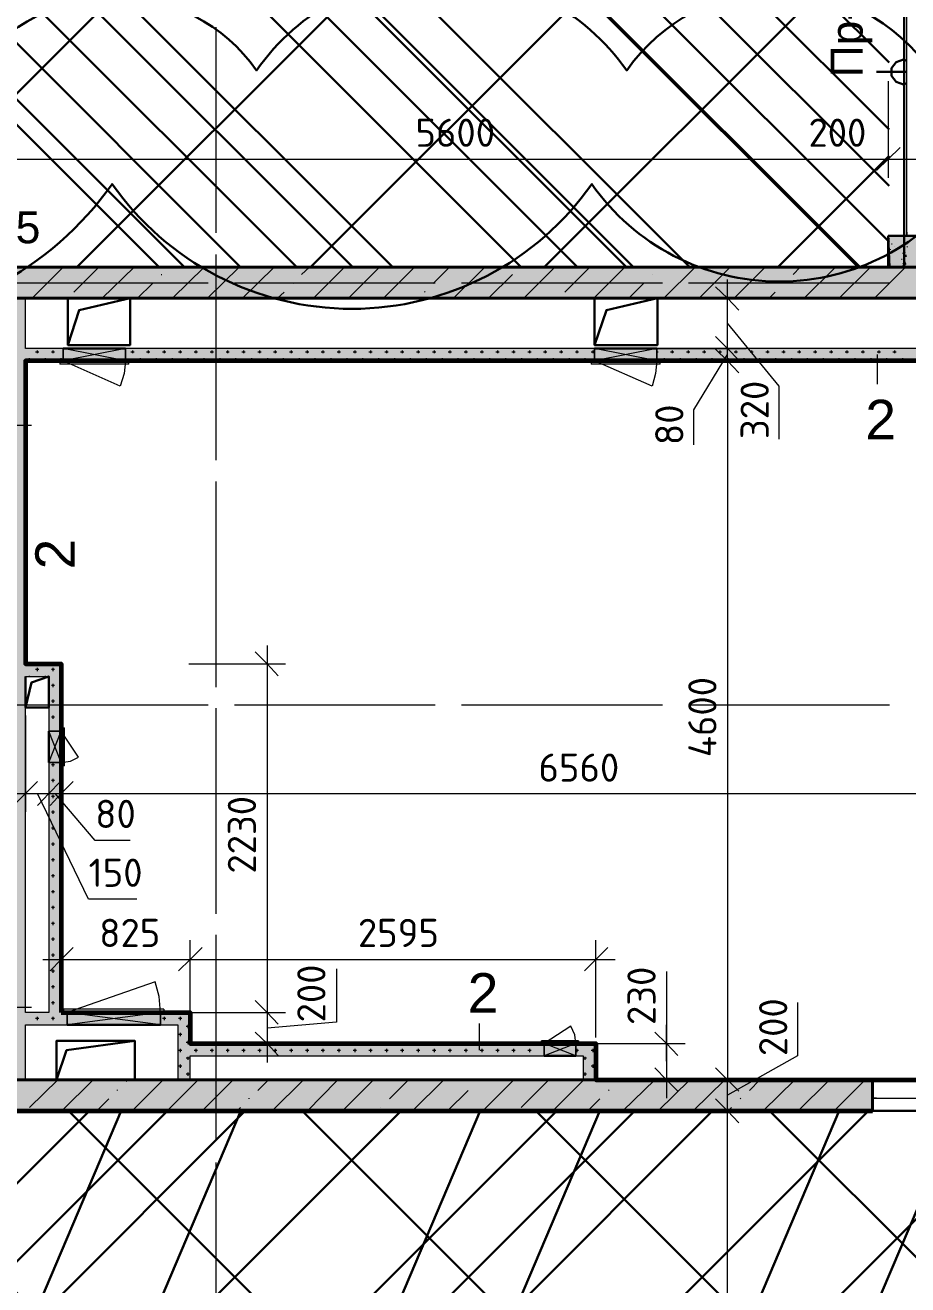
# Model space of a CAD drawing. Header units: millimetres. Extents: x -84737 to 172119, y -43083 to 59399.
# Drawn here: x 116782 to 122428, y 37332 to 45395 of the extents above; entities that cross this region are included whole.
import ezdxf

# ---------------------------------------------------------------- set-up
doc = ezdxf.new("R2010")
doc.units = ezdxf.units.MM
for name, color, linetype, lineweight in [('11) Плинтус ПЛ-2', 70, 'Continuous', 30), ('12) Наливной пол', 150, 'Continuous', 30), ('13) Плитка стены СТ-4.1', 150, 'Continuous', 60), ('15) Штукатурка стен СТ-1.1', 161, 'Continuous', 60), ('16) Краска СТ-1.1 стена', 5, 'Continuous', 60), ('18) Краска ПТ-1 потолок', 31, 'Continuous', 30), ('19) Краска ПТ-5 потолок', 161, 'Continuous', 30), ('20) Шпакл. баз. фин Стена', 40, 'Continuous', 60), ('22) Шпакл. баз. фин. Потолок', 102, 'Continuous', 30), ('5) Затарка материала', 160, 'Continuous', 30), ('6) Уборка мусора', 20, 'Continuous', 30), ('8) Линолеум Л-1.1', 130, 'Continuous', 30)]:
    doc.layers.add(name, color=color, linetype=linetype, lineweight=lineweight)
doc.layers.add('PDF _Геометрия', color=7, linetype='Continuous')
doc.layers.add('PDF _Текст', color=7, linetype='Continuous')
doc.layers.add('PDF _Сплошная заливка', color=7, linetype='Continuous', true_color=0xffffff)
doc.styles.add('PDF GOSTCommon', font='arial.ttf')
doc.styles.add('PDF ISOCPEUR', font='isocpeur.ttf')

msp = doc.modelspace()

# ---------------------------------------------------------------- hatches: boundary and pattern name
at = {"layer": '12) Наливной пол'}
h = msp.add_hatch(dxfattribs=at)
h.set_pattern_fill('ANSI31', color=256, scale=222)
h.paths.add_polyline_path([(114514.8, 42635.7), (112106.2, 42635.7), (112106.2, 33344.1), (114514.8, 33344.1)])
h.paths.add_polyline_path([(124026.4, 38444.9), (124026.4, 33348.3), (114586.7, 33348.3), (114586.7, 39884.2), (116707.5, 39884.2), (116707.5, 38444.9)])
h.paths.add_polyline_path([(129605.6, 33344.1), (124106.9, 33344.1), (124106.9, 43647.4), (129605.6, 43647.4)])
h.paths.add_polyline_path([(109494.4, 42635.7), (111903, 42635.7), (111903, 33344.1), (109494.4, 33344.1)])
h.paths.add_polyline_path([(99982.7, 38444.9), (99982.7, 33348.3), (109422.4, 33348.3), (109422.4, 39884.2), (107301.6, 39884.2), (107301.6, 38444.9)])
h.paths.add_polyline_path([(94403.5, 33344.1), (99902.3, 33344.1), (99902.3, 43647.4), (94403.5, 43647.4)])
at = {"layer": '18) Краска ПТ-1 потолок'}
h = msp.add_hatch(dxfattribs=at)
h.set_pattern_fill('ANSI32', color=256, scale=222, angle=22)
h.paths.add_polyline_path([(114514.8, 42635.7), (112106.2, 42635.7), (112106.2, 33344.1), (114514.8, 33344.1)])
h.paths.add_polyline_path([(124026.4, 38444.9), (124026.4, 33348.3), (114586.7, 33348.3), (114586.7, 39884.2), (116707.5, 39884.2), (116707.5, 38444.9)])
h.paths.add_polyline_path([(129605.6, 33344.1), (124106.9, 33344.1), (124106.9, 43647.4), (129605.6, 43647.4)])
h.paths.add_polyline_path([(109494.4, 42635.7), (111903, 42635.7), (111903, 33344.1), (109494.4, 33344.1)])
h.paths.add_polyline_path([(99982.7, 38444.9), (99982.7, 33348.3), (109422.4, 33348.3), (109422.4, 39884.2), (107301.6, 39884.2), (107301.6, 38444.9)])
h.paths.add_polyline_path([(94403.5, 33344.1), (99902.3, 33344.1), (99902.3, 43647.4), (94403.5, 43647.4)])
h = msp.add_hatch(dxfattribs=at)
h.set_pattern_fill('ANSI32', color=256, scale=222, angle=22)
h.paths.add_polyline_path([(114514.8, 42635.7), (112106.2, 42635.7), (112106.2, 33344.1), (114514.8, 33344.1)])
h.paths.add_polyline_path([(124026.4, 38444.9), (124026.4, 33348.3), (114586.7, 33348.3), (114586.7, 39884.2), (116707.5, 39884.2), (116707.5, 38444.9)])
h.paths.add_polyline_path([(129605.6, 33344.1), (124106.9, 33344.1), (124106.9, 43647.4), (129605.6, 43647.4)])
h.paths.add_polyline_path([(109494.4, 42635.7), (111903, 42635.7), (111903, 33344.1), (109494.4, 33344.1)])
h.paths.add_polyline_path([(99982.7, 38444.9), (99982.7, 33348.3), (109422.4, 33348.3), (109422.4, 39884.2), (107301.6, 39884.2), (107301.6, 38444.9)])
h.paths.add_polyline_path([(94403.5, 33344.1), (99902.3, 33344.1), (99902.3, 43647.4), (94403.5, 43647.4)])
at = {"layer": '19) Краска ПТ-5 потолок'}
h = msp.add_hatch(dxfattribs=at)
h.set_pattern_fill('ANSI34', color=256, scale=80, angle=90)
h.paths.add_polyline_path([(109621.7, 46343.9), (98001.6, 46343.9), (98001.6, 44426.3), (100380.7, 44426.3), (100380.7, 43846.3), (109621.7, 43846.3)])
h.paths.add_polyline_path([(114379.8, 46343.9), (112098.1, 46343.9), (109621.7, 46343.9), (109621.7, 42847.3), (114379.8, 42847.3)])
h.paths.add_polyline_path([(122308.6, 46343.9), (114379.8, 46343.9), (114379.8, 43846.3), (122308.6, 43846.3)])
h.paths.add_polyline_path([(114802.6, 49046.7), (112098.1, 49044.7), (112098.1, 46343.9), (114802.6, 46345.9)])
h.paths.add_polyline_path([(133652.4, 46343.9), (127578.9, 46343.9), (122499.1, 46343.9), (122499.1, 43846.3), (133652.4, 43846.3)])
h.paths.add_polyline_path([(129055.3, 48363.1), (129052, 48363.1), (129052, 49044.7), (127578.9, 49044.7), (127578.9, 46343.9), (129055.3, 46343.9)])
at = {"layer": '22) Шпакл. баз. фин. Потолок'}
h = msp.add_hatch(dxfattribs=at)
h.set_pattern_fill('ANSI37', color=256, scale=333)
h.paths.add_polyline_path([(109621.7, 46343.9), (98001.6, 46343.9), (98001.6, 44426.3), (100380.7, 44426.3), (100380.7, 43846.3), (109621.7, 43846.3)])
h.paths.add_polyline_path([(114379.8, 46343.9), (112098.1, 46343.9), (109621.7, 46343.9), (109621.7, 42847.3), (114379.8, 42847.3)])
h.paths.add_polyline_path([(122308.6, 46343.9), (114379.8, 46343.9), (114379.8, 43846.3), (122308.6, 43846.3)])
h.paths.add_polyline_path([(114802.6, 49046.7), (112098.1, 49044.7), (112098.1, 46343.9), (114802.6, 46345.9)])
h.paths.add_polyline_path([(133652.4, 46343.9), (127578.9, 46343.9), (122499.1, 46343.9), (122499.1, 43846.3), (133652.4, 43846.3)])
h.paths.add_polyline_path([(129055.3, 48363.1), (129052, 48363.1), (129052, 49044.7), (127578.9, 49044.7), (127578.9, 46343.9), (129055.3, 46343.9)])
h = msp.add_hatch(dxfattribs=at)
h.set_pattern_fill('ANSI37', color=256, scale=333)
h.paths.add_polyline_path([(114514.8, 42635.7), (112106.2, 42635.7), (112106.2, 33344.1), (114514.8, 33344.1)])
h.paths.add_polyline_path([(124026.4, 38444.9), (124026.4, 33348.3), (114586.7, 33348.3), (114586.7, 39884.2), (116707.5, 39884.2), (116707.5, 38444.9)])
h.paths.add_polyline_path([(129605.6, 33344.1), (124106.9, 33344.1), (124106.9, 43647.4), (129605.6, 43647.4)])
h.paths.add_polyline_path([(109494.4, 42635.7), (111903, 42635.7), (111903, 33344.1), (109494.4, 33344.1)])
h.paths.add_polyline_path([(99982.7, 38444.9), (99982.7, 33348.3), (109422.4, 33348.3), (109422.4, 39884.2), (107301.6, 39884.2), (107301.6, 38444.9)])
h.paths.add_polyline_path([(94403.5, 33344.1), (99902.3, 33344.1), (99902.3, 43647.4), (94403.5, 43647.4)])
h = msp.add_hatch(dxfattribs=at)
h.set_pattern_fill('ANSI37', color=256, scale=333)
h.paths.add_polyline_path([(114514.8, 42635.7), (112106.2, 42635.7), (112106.2, 33344.1), (114514.8, 33344.1)])
h.paths.add_polyline_path([(124026.4, 38444.9), (124026.4, 33348.3), (114586.7, 33348.3), (114586.7, 39884.2), (116707.5, 39884.2), (116707.5, 38444.9)])
h.paths.add_polyline_path([(129605.6, 33344.1), (124106.9, 33344.1), (124106.9, 43647.4), (129605.6, 43647.4)])
h.paths.add_polyline_path([(109494.4, 42635.7), (111903, 42635.7), (111903, 33344.1), (109494.4, 33344.1)])
h.paths.add_polyline_path([(99982.7, 38444.9), (99982.7, 33348.3), (109422.4, 33348.3), (109422.4, 39884.2), (107301.6, 39884.2), (107301.6, 38444.9)])
h.paths.add_polyline_path([(94403.5, 33344.1), (99902.3, 33344.1), (99902.3, 43647.4), (94403.5, 43647.4)])
at = {"layer": '8) Линолеум Л-1.1'}
h = msp.add_hatch(dxfattribs=at)
h.set_pattern_fill('ANSI31', color=256, scale=222)
h.paths.add_polyline_path([(114514.8, 42635.7), (112106.2, 42635.7), (112106.2, 33344.1), (114514.8, 33344.1)])
h.paths.add_polyline_path([(124026.4, 38444.9), (124026.4, 33348.3), (114586.7, 33348.3), (114586.7, 39884.2), (116707.5, 39884.2), (116707.5, 38444.9)])
h.paths.add_polyline_path([(129605.6, 33344.1), (124106.9, 33344.1), (124106.9, 43647.4), (129605.6, 43647.4)])
h.paths.add_polyline_path([(109494.4, 42635.7), (111903, 42635.7), (111903, 33344.1), (109494.4, 33344.1)])
h.paths.add_polyline_path([(99982.7, 38444.9), (99982.7, 33348.3), (109422.4, 33348.3), (109422.4, 39884.2), (107301.6, 39884.2), (107301.6, 38444.9)])
h.paths.add_polyline_path([(94403.5, 33344.1), (99902.3, 33344.1), (99902.3, 43647.4), (94403.5, 43647.4)])
at = {"layer": 'PDF _Сплошная заливка', "transparency": 33554559}
h = msp.add_hatch(color=256, dxfattribs=at)
h.paths.add_polyline_path([(122303.6, 46144.9), (122502.5, 46144.9), (122502.5, 46348), (122303.6, 46348)])
h.paths.add_polyline_path([(122502.5, 44045.3), (122303.6, 44045.3), (122303.6, 43846.3), (122502.5, 43846.3)])
h = msp.add_hatch(color=256, dxfattribs=at)
h.paths.add_polyline_path([(117025, 43245.2), (117025, 43325.6), (116783.7, 43325.6), (116783.7, 43245.2)])
h.paths.add_polyline_path([(123222.2, 43325.6), (123222.2, 43245.2), (123573.5, 43245.2), (123573.5, 43325.6)])
h.paths.add_polyline_path([(122824.3, 43245.2), (122824.3, 43325.6), (120822, 43325.6), (120822, 43245.2)])
h.paths.add_polyline_path([(120424.1, 43245.2), (120424.1, 43325.6), (117422.9, 43325.6), (117422.9, 43245.2)])
h = msp.add_hatch(color=256, dxfattribs=at)
h.paths.add_polyline_path([(116931.8, 40874.7), (117012.3, 40874.7), (117012.3, 41226.1), (116931.8, 41226.1)])
h.paths.add_polyline_path([(117012.3, 40675.8), (116931.8, 40675.8), (116931.8, 39075.7), (117012.3, 39075.7)])
h = msp.add_hatch(color=256, dxfattribs=at)
h.paths.add_polyline_path([(117050.4, 38995.2), (117050.4, 39075.7), (116783.7, 39075.7), (116783.7, 38995.2)])
h.paths.add_polyline_path([(117647.2, 39075.7), (117647.2, 38995.2), (117757.3, 38995.2), (117757.3, 39075.7)])
h = msp.add_hatch(color=256, dxfattribs=at)
h.paths.add_polyline_path([(120102.4, 38796.3), (120102.4, 38876.7), (117837.7, 38876.7), (117837.7, 38796.3)])
h.paths.add_polyline_path([(120305.6, 38876.7), (120305.6, 38796.3), (120352.2, 38796.3), (120352.2, 38876.7)])
h = msp.add_hatch(color=256, dxfattribs=at)
h.paths.add_polyline_path([(122202, 38444.9), (122202, 38643.9), (116703.3, 38643.9), (116703.3, 38444.9)])
h.paths.add_polyline_path([(123988.3, 38643.9), (123988.3, 38444.9), (124102.6, 38444.9), (124102.6, 38643.9)])
h.paths.add_polyline_path([(123687.8, 38444.9), (123687.8, 38643.9), (123251.8, 38643.9), (123251.8, 38444.9)])

# ---------------------------------------------------------------- linework, layer by layer
at = {"layer": '11) Плинтус ПЛ-2'}
for points in [[(122303.6, 44045.3), (122312.1, 43846.3), (115890.5, 43846.3)], [(116013.3, 39884.2), (116707.5, 39884.2), (116707.5, 38444.9), (122202, 38444.9)]]:
    msp.add_lwpolyline(points, dxfattribs=at)
at = {"layer": '13) Плитка стены СТ-4.1'}
msp.add_lwpolyline([(117012.3, 39075.7), (117837.7, 39075.7), (117837.7, 38876.7), (120432.6, 38876.7), (120432.6, 38643.9), (123573.5, 38643.9), (123573.5, 43245.2), (116783.7, 43245.2), (116783.7, 41306.5), (117012.3, 41306.5)], close=True, dxfattribs=at)
at = {"layer": '15) Штукатурка стен СТ-1.1'}
msp.add_lwpolyline([(116013.3, 39884.2), (116707.5, 39884.2), (116707.5, 38444.9), (122202, 38444.9)], dxfattribs=at)
at = {"layer": '16) Краска СТ-1.1 стена'}
msp.add_lwpolyline([(116013.3, 39884.2), (116707.5, 39884.2), (116707.5, 38444.9), (122202, 38444.9)], dxfattribs=at)
at = {"layer": '20) Шпакл. баз. фин Стена'}
msp.add_lwpolyline([(116013.3, 39884.2), (116707.5, 39884.2), (116707.5, 38444.9), (122202, 38444.9)], dxfattribs=at)
at = {"layer": '5) Затарка материала'}
msp.add_lwpolyline([(99314.4, 44378, -0.520567), (101734.5, 45105.5, -0.520567), (105003.6, 45105.5, -0.520567), (107528.6, 45105.5, -0.520567), (111004.1, 45105.5, -0.520567), (113012.9, 45105.5, -0.520567), (116458.1, 45105.5, -0.520567), (118261.5, 45105.5, -0.520567), (120629.8, 45105.5, -0.520567), (122573.5, 45105.5, -0.520567), (124704.9, 45105.5, -0.520567), (127548, 45105.5, -0.520567), (129496.9, 45105.5, -0.520567), (131290, 44387.5, -0.520567), (128035.9, 44378, -0.520567), (125237.2, 44378, -0.520567), (122806.5, 44378, -0.520567), (120407, 44378, -0.520567), (117337.7, 44378, -0.520567), (113939.2, 44378, -0.520567), (110412, 44378, -0.520567), (107609.1, 44378, -0.520567), (104462.1, 44378, -0.520567), (101592.8, 44378, -0.520567)], format="xyb", close=True, dxfattribs=at)
at = {"layer": '6) Уборка мусора'}
msp.add_lwpolyline([(99314.4, 44378, -0.520567), (101734.5, 45105.5, -0.520567), (105003.6, 45105.5, -0.520567), (107528.6, 45105.5, -0.520567), (111004.1, 45105.5, -0.520567), (113012.9, 45105.5, -0.520567), (116458.1, 45105.5, -0.520567), (118261.5, 45105.5, -0.520567), (120629.8, 45105.5, -0.520567), (122573.5, 45105.5, -0.520567), (124704.9, 45105.5, -0.520567), (127548, 45105.5, -0.520567), (129496.9, 45105.5, -0.520567), (131290, 44387.5, -0.520567), (128035.9, 44378, -0.520567), (125237.2, 44378, -0.520567), (122806.5, 44378, -0.520567), (120407, 44378, -0.520567), (117337.7, 44378, -0.520567), (113939.2, 44378, -0.520567), (110412, 44378, -0.520567), (107609.1, 44378, -0.520567), (104462.1, 44378, -0.520567), (101592.8, 44378, -0.520567)], format="xyb", close=True, dxfattribs=at)
at = {"layer": '8) Линолеум Л-1.1'}
msp.add_lwpolyline([(124026.4, 38444.9), (124026.4, 33348.3), (114586.7, 33348.3), (114586.7, 39884.2), (116707.5, 39884.2), (116707.5, 38444.9)], close=True, dxfattribs=at)
at = {"layer": 'PDF _Геометрия', "lineweight": 30}
for points in [[(122405.2, 46348), (122405.2, 43846.3)], [(122422.1, 45167), (122401, 45175.5), (122354.4, 45158.6), (122324.8, 45120.5), (122324.8, 45069.7), (122354.4, 45031.6), (122401, 45014.6), (122422.1, 45023.1)], [(122422.1, 45095.1), (122227.4, 45095.1)], [(113854.4, 42847.3), (114383.5, 42847.3), (114383.5, 43846.3), (122303.6, 43846.3), (122303.6, 44045.3)], [(117054.6, 43346.8), (117126.6, 43571.2), (117452.5, 43647.4)], [(120424.1, 43346.8), (120500.3, 43571.2), (120826.3, 43647.4)], [(117025, 43325.6), (117422.9, 43325.6)], [(120424.1, 43325.6), (120822, 43325.6)], [(123573.5, 38643.9), (123573.5, 43245.2), (116783.7, 43245.2), (116783.7, 41306.5), (117012.3, 41306.5), (117012.3, 39075.7)], [(117422.9, 43245.2), (117025, 43245.2)], [(120822, 43245.2), (120424.1, 43245.2)], [(116783.7, 41226.1), (116783.7, 41027.1), (116931.8, 41027.1), (116931.8, 41226.1), (116821.8, 41188), (116783.7, 41027.1)], [(116931.8, 40675.8), (116931.8, 40874.7)], [(117012.3, 40874.7), (117012.3, 40675.8)], [(123154.4, 38444.9), (116703.3, 38444.9), (116703.3, 39884.2), (115162.4, 39884.2)], [(117050.4, 39075.7), (117647.2, 39075.7)], [(117647.2, 38995.2), (117050.4, 38995.2)], [(116982.6, 38643.9), (117046.1, 38834.4), (117482.1, 38893.6)], [(117837.7, 38876.7), (120432.6, 38876.7), (120432.6, 38643.9), (123251.8, 38643.9)], [(120102.4, 38876.7), (120305.6, 38876.7)], [(120305.6, 38796.3), (120102.4, 38796.3)]]:
    msp.add_lwpolyline(points, dxfattribs=at)
at = {"layer": 'PDF _Геометрия', "lineweight": 18}
for points in [[(122422.1, 44070.7), (122422.1, 44045.3), (122422.1, 46144.9), (122422.1, 46119.5)], [(122502.5, 46119.5), (122502.5, 46144.9), (122502.5, 44045.3), (122422.1, 44045.3)], [(116703.3, 38643.9), (116783.7, 38643.9), (116783.7, 38995.2), (117050.4, 38995.2), (117050.4, 39075.7), (117012.3, 39075.7), (117012.3, 41226.1), (117012.3, 41306.5), (116783.7, 41306.5), (116783.7, 43245.2), (117025, 43245.2), (117025, 43325.6), (116783.7, 43325.6), (116783.7, 43647.4), (116703.3, 43647.4)], [(117025, 43245.2), (117025, 43325.6), (117422.9, 43325.6), (117025, 43245.2), (117422.9, 43245.2), (117025, 43325.6), (117025, 43245.2), (117422.9, 43245.2), (117422.9, 43325.6), (117084.2, 43325.6)], [(117422.9, 43325.6), (117422.9, 43245.2)], [(120424.1, 43245.2), (120424.1, 43325.6), (120822, 43325.6), (120424.1, 43245.2), (120822, 43245.2), (120424.1, 43325.6), (120424.1, 43245.2), (120822, 43245.2), (120822, 43325.6), (120483.4, 43325.6)], [(120822, 43325.6), (120822, 43245.2)], [(117444, 43224.1), (117003.8, 43224.1)], [(120843.2, 43224.1), (120403, 43224.1)], [(117033.4, 40654.6), (117033.4, 40895.9)], [(117012.3, 40675.8), (116931.8, 40874.7), (117012.3, 40874.7), (117012.3, 40675.8), (116931.8, 40675.8), (116931.8, 40815.4)], [(116931.8, 40675.8), (117012.3, 40874.7)], [(117668.4, 39096.8), (117029.2, 39096.8)], [(117647.2, 39075.7), (117050.4, 38995.2), (117050.4, 39075.7), (117647.2, 39075.7), (117647.2, 38995.2), (117109.6, 38995.2)], [(117647.2, 38995.2), (117050.4, 39075.7)], [(120322.5, 38893.6), (120085.5, 38893.6)], [(120305.6, 38876.7), (120102.4, 38796.3), (120102.4, 38876.7), (120305.6, 38876.7), (120305.6, 38796.3), (120161.7, 38796.3)], [(120305.6, 38796.3), (120102.4, 38876.7)], [(122227.4, 38525.4), (122202, 38525.4), (123251.8, 38525.4), (123230.6, 38525.4)], [(123230.6, 38444.9), (123251.8, 38444.9), (122202, 38444.9), (122202, 38525.4)], [(122202, 38444.9), (122227.4, 38444.9)]]:
    msp.add_lwpolyline(points, dxfattribs=at)
at = {"layer": 'PDF _Геометрия', "lineweight": 9}
for points in [[(118002.8, 44379.7), (118002.8, 45382.9)], [(118002.8, 45264.4), (118002.8, 45319.4)], [(118002.8, 44066.4), (118002.8, 45065.4)], [(122303.6, 45035.8), (122303.6, 44536.3), (122303.6, 44417.8)], [(114265, 44536.3), (114938.1, 44536.3), (115890.5, 44536.3), (116013.3, 44536.3), (116703.3, 44536.3), (122303.6, 44536.3), (122502.5, 44536.3), (124102.6, 44536.3), (127404.4, 44536.3), (128852.1, 44536.3), (129605.6, 44536.3), (129855.4, 44536.3), (130223.6, 44536.3), (131273.4, 44536.3), (131463.9, 44536.3), (132153.9, 44536.3), (132522.2, 44536.3), (133474.6, 44536.3), (133775.2, 44536.3)], [(121791.4, 44536.3), (122134.3, 44536.3), (122405.2, 44536.3)], [(118002.8, 44129.9), (118002.8, 44180.7)], [(122312.1, 44024.1), (122312.1, 44028.3)], [(122324.8, 44041), (122324.8, 44041)], [(122354.4, 44041), (122354.4, 44041)], [(122405.2, 44036.8), (122405.2, 44041)], [(122307.8, 43964.8), (122312.1, 43964.8)], [(122316.3, 43960.6), (122316.3, 43956.4)], [(122324.8, 43994.5), (122329, 43994.5)], [(122345.9, 43977.5), (122345.9, 43977.5)], [(122367.1, 43969.1), (122367.1, 43969.1)], [(122401, 43977.5), (122405.2, 43977.5)], [(122422.1, 43977.5), (122426.4, 43973.3)], [(122426.4, 43990.2), (122426.4, 43990.2)], [(118002.8, 42927.7), (118002.8, 43926.7)], [(118002.8, 43812.4), (118002.8, 43863.2)], [(122303.6, 43905.6), (122307.8, 43905.6)], [(122388.3, 43897.1), (122392.5, 43897.1)], [(122401, 43918.3), (122401, 43918.3)], [(122413.7, 43922.5), (122413.7, 43922.5)], [(122413.7, 43867.5), (122417.9, 43867.5)], [(116826, 43647.4), (117025, 43846.3)], [(117092.7, 43685.5), (117253.6, 43846.3)], [(117274.7, 43647.4), (117477.9, 43846.3)], [(117651.5, 43799.7), (117655.7, 43799.7)], [(117723.4, 43647.4), (117926.6, 43846.3)], [(117947.8, 43647.4), (118151, 43846.3)], [(118172.1, 43647.4), (118375.3, 43846.3)], [(118548.9, 43799.7), (118599.7, 43846.3)], [(118625.1, 43647.4), (118824, 43846.3)], [(118849.4, 43647.4), (119048.4, 43846.3)], [(119073.8, 43647.4), (119272.7, 43846.3)], [(119391.3, 43740.5), (119497.1, 43846.3)], [(119522.5, 43647.4), (119721.4, 43846.3)], [(119746.8, 43647.4), (119899.2, 43799.7)], [(119971.2, 43647.4), (120170.1, 43846.3)], [(120233.6, 43685.5), (120394.5, 43846.3)], [(120419.9, 43647.4), (120618.8, 43846.3)], [(120796.6, 43799.7), (120796.6, 43799.7)], [(120868.6, 43647.4), (121067.5, 43846.3)], [(121092.9, 43647.4), (121291.9, 43846.3)], [(121317.3, 43647.4), (121516.2, 43846.3)], [(121694, 43799.7), (121740.6, 43846.3)], [(121766, 43647.4), (121964.9, 43846.3)], [(121990.3, 43647.4), (122189.3, 43846.3)], [(122214.7, 43647.4), (122413.7, 43846.3)], [(122307.8, 43850.5), (122312.1, 43846.3)], [(122362.9, 43850.5), (122367.1, 43850.5)], [(122396.7, 43854.8), (122401, 43859)], [(122409.4, 43854.8), (122413.7, 43854.8)], [(116665.2, 43744.7), (117668.4, 43744.7)], [(116953, 43744.7), (117952, 43744.7)], [(117499.1, 43647.4), (117596.4, 43740.5)], [(117867.3, 43744.7), (117918.1, 43744.7)], [(118121.3, 43744.7), (119120.3, 43744.7)], [(118151, 43744.7), (118206, 43744.7)], [(118404.9, 43744.7), (119403.9, 43744.7)], [(118493.8, 43740.5), (118498.1, 43744.7)], [(119319.3, 43744.7), (119374.3, 43744.7)], [(119573.3, 43744.7), (120572.3, 43744.7)], [(119607.1, 43744.7), (119657.9, 43744.7)], [(119856.9, 43744.7), (120860.1, 43744.7)], [(120644.2, 43647.4), (120737.4, 43740.5)], [(120771.2, 43245.2), (121275, 43245.2), (121275, 43325.6), (121275, 43765.9)], [(120771.2, 43744.7), (120826.3, 43744.7)], [(121025.2, 43744.7), (122024.2, 43744.7)], [(121059.1, 43744.7), (121109.9, 43744.7)], [(121313.1, 43744.7), (122312.1, 43744.7)], [(121639, 43740.5), (121639, 43744.7)], [(122227.4, 43744.7), (122278.2, 43744.7)], [(118396.5, 43647.4), (118438.8, 43685.5)], [(119336.2, 43685.5), (119340.5, 43689.7)], [(120771.2, 43647.4), (121275, 43647.4), (121393.5, 43647.4)], [(121541.6, 43647.4), (121579.7, 43685.5)], [(118002.8, 42610.3), (118002.8, 43613.5)], [(121605.1, 42745.7), (121605.1, 43084.4), (121275, 43486.5)], [(116847.2, 43304.5), (116868.3, 43304.5)], [(116859.9, 43296), (116859.9, 43312.9)], [(116948.8, 43304.5), (116969.9, 43304.5)], [(116961.5, 43296), (116961.5, 43312.9)], [(117456.7, 43304.5), (117477.9, 43304.5)], [(117469.4, 43296), (117469.4, 43312.9)], [(117558.3, 43304.5), (117579.5, 43304.5)], [(117571, 43296), (117571, 43312.9)], [(117659.9, 43304.5), (117681.1, 43304.5)], [(117672.6, 43296), (117672.6, 43312.9)], [(117761.5, 43304.5), (117782.7, 43304.5)], [(117774.2, 43296), (117774.2, 43312.9)], [(117863.1, 43304.5), (117884.3, 43304.5)], [(117875.8, 43296), (117875.8, 43312.9)], [(117964.7, 43304.5), (117985.9, 43304.5)], [(117977.4, 43296), (117977.4, 43312.9)], [(118066.3, 43304.5), (118087.5, 43304.5)], [(118079, 43296), (118079, 43312.9)], [(118167.9, 43304.5), (118189.1, 43304.5)], [(118180.6, 43296), (118180.6, 43312.9)], [(118269.5, 43304.5), (118290.7, 43304.5)], [(118282.2, 43296), (118282.2, 43312.9)], [(118371.1, 43304.5), (118392.2, 43304.5)], [(118383.8, 43296), (118383.8, 43312.9)], [(118472.7, 43304.5), (118493.8, 43304.5)], [(118485.4, 43296), (118485.4, 43312.9)], [(118574.3, 43304.5), (118595.4, 43304.5)], [(118587, 43296), (118587, 43312.9)], [(118675.9, 43304.5), (118697, 43304.5)], [(118688.6, 43296), (118688.6, 43312.9)], [(118777.5, 43304.5), (118798.6, 43304.5)], [(118790.2, 43296), (118790.2, 43312.9)], [(118879.1, 43304.5), (118900.2, 43304.5)], [(118891.7, 43296), (118891.7, 43312.9)], [(118980.6, 43304.5), (119001.8, 43304.5)], [(118993.3, 43296), (118993.3, 43312.9)], [(119082.2, 43304.5), (119103.4, 43304.5)], [(119094.9, 43296), (119094.9, 43312.9)], [(119183.8, 43304.5), (119205, 43304.5)], [(119196.5, 43296), (119196.5, 43312.9)], [(119285.4, 43304.5), (119306.6, 43304.5)], [(119298.1, 43296), (119298.1, 43312.9)], [(119387, 43304.5), (119408.2, 43304.5)], [(119399.7, 43296), (119399.7, 43312.9)], [(119488.6, 43304.5), (119509.8, 43304.5)], [(119501.3, 43296), (119501.3, 43312.9)], [(119590.2, 43304.5), (119611.4, 43304.5)], [(119602.9, 43296), (119602.9, 43312.9)], [(119691.8, 43304.5), (119713, 43304.5)], [(119704.5, 43296), (119704.5, 43312.9)], [(119793.4, 43304.5), (119814.6, 43304.5)], [(119806.1, 43296), (119806.1, 43312.9)], [(119895, 43304.5), (119916.1, 43304.5)], [(119907.7, 43296), (119907.7, 43312.9)], [(119996.6, 43304.5), (120017.7, 43304.5)], [(120009.3, 43296), (120009.3, 43312.9)], [(120098.2, 43304.5), (120119.3, 43304.5)], [(120110.9, 43296), (120110.9, 43312.9)], [(120199.8, 43304.5), (120220.9, 43304.5)], [(120212.5, 43296), (120212.5, 43312.9)], [(120301.4, 43304.5), (120322.5, 43304.5)], [(120314.1, 43296), (120314.1, 43312.9)], [(120403, 43304.5), (120424.1, 43304.5)], [(120415.6, 43296), (120415.6, 43312.9)], [(120771.2, 43325.6), (121275, 43325.6), (121393.5, 43325.6)], [(120822, 43304.5), (120830.5, 43304.5)], [(120910.9, 43304.5), (120932.1, 43304.5)], [(120923.6, 43296), (120923.6, 43312.9)], [(121012.5, 43304.5), (121033.7, 43304.5)], [(121025.2, 43296), (121025.2, 43312.9)], [(121114.1, 43304.5), (121135.3, 43304.5)], [(121126.8, 43296), (121126.8, 43312.9)], [(121215.7, 43304.5), (121236.9, 43304.5)], [(121228.4, 43296), (121228.4, 43312.9)], [(121317.3, 43304.5), (121338.5, 43304.5)], [(121330, 43296), (121330, 43312.9)], [(121418.9, 43304.5), (121440, 43304.5)], [(121431.6, 43296), (121431.6, 43312.9)], [(121520.5, 43304.5), (121541.6, 43304.5)], [(121533.2, 43296), (121533.2, 43312.9)], [(121622.1, 43304.5), (121643.2, 43304.5)], [(121634.8, 43296), (121634.8, 43312.9)], [(121723.7, 43304.5), (121744.8, 43304.5)], [(121736.4, 43296), (121736.4, 43312.9)], [(121825.3, 43304.5), (121846.4, 43304.5)], [(121838, 43296), (121838, 43312.9)], [(121926.9, 43304.5), (121948, 43304.5)], [(121939.5, 43296), (121939.5, 43312.9)], [(122028.4, 43304.5), (122049.6, 43304.5)], [(122041.1, 43296), (122041.1, 43312.9)], [(122130, 43304.5), (122151.2, 43304.5)], [(122142.7, 43296), (122142.7, 43312.9)], [(122231.6, 43304.5), (122252.8, 43304.5)], [(122244.3, 43296), (122244.3, 43312.9)], [(122333.2, 43304.5), (122354.4, 43304.5)], [(122345.9, 43296), (122345.9, 43312.9)], [(116796.4, 43253.7), (116817.6, 43253.7)], [(116809.1, 43245.2), (116809.1, 43262.2)], [(116898, 43253.7), (116919.1, 43253.7)], [(116910.7, 43245.2), (116910.7, 43262.2)], [(116999.6, 43253.7), (117020.7, 43253.7)], [(117444, 43224.1), (117444, 43245.2), (117422.9, 43245.2), (117414.4, 43164.8), (117389, 43084.4), (117025, 43245.2), (117003.8, 43245.2), (117003.8, 43224.1)], [(117012.3, 43245.2), (117012.3, 43262.2)], [(117422.9, 43253.7), (117427.1, 43253.7)], [(117507.5, 43253.7), (117528.7, 43253.7)], [(117520.2, 43245.2), (117520.2, 43262.2)], [(117609.1, 43253.7), (117630.3, 43253.7)], [(117621.8, 43245.2), (117621.8, 43262.2)], [(117710.7, 43253.7), (117731.9, 43253.7)], [(117723.4, 43245.2), (117723.4, 43262.2)], [(117812.3, 43253.7), (117833.5, 43253.7)], [(117825, 43245.2), (117825, 43262.2)], [(117913.9, 43253.7), (117935.1, 43253.7)], [(117926.6, 43245.2), (117926.6, 43262.2)], [(118015.5, 43253.7), (118036.7, 43253.7)], [(118028.2, 43245.2), (118028.2, 43262.2)], [(118117.1, 43253.7), (118138.3, 43253.7)], [(118129.8, 43245.2), (118129.8, 43262.2)], [(118218.7, 43253.7), (118239.9, 43253.7)], [(118231.4, 43245.2), (118231.4, 43262.2)], [(118320.3, 43253.7), (118341.5, 43253.7)], [(118333, 43245.2), (118333, 43262.2)], [(118421.9, 43253.7), (118443, 43253.7)], [(118434.6, 43245.2), (118434.6, 43262.2)], [(118523.5, 43253.7), (118544.6, 43253.7)], [(118536.2, 43245.2), (118536.2, 43262.2)], [(118625.1, 43253.7), (118646.2, 43253.7)], [(118637.8, 43245.2), (118637.8, 43262.2)], [(118726.7, 43253.7), (118747.8, 43253.7)], [(118739.4, 43245.2), (118739.4, 43262.2)], [(118828.3, 43253.7), (118849.4, 43253.7)], [(118841, 43245.2), (118841, 43262.2)], [(118929.8, 43253.7), (118951, 43253.7)], [(118942.5, 43245.2), (118942.5, 43262.2)], [(119031.4, 43253.7), (119052.6, 43253.7)], [(119044.1, 43245.2), (119044.1, 43262.2)], [(119133, 43253.7), (119154.2, 43253.7)], [(119145.7, 43245.2), (119145.7, 43262.2)], [(119234.6, 43253.7), (119255.8, 43253.7)], [(119247.3, 43245.2), (119247.3, 43262.2)], [(119336.2, 43253.7), (119357.4, 43253.7)], [(119348.9, 43245.2), (119348.9, 43262.2)], [(119437.8, 43253.7), (119459, 43253.7)], [(119450.5, 43245.2), (119450.5, 43262.2)], [(119539.4, 43253.7), (119560.6, 43253.7)], [(119552.1, 43245.2), (119552.1, 43262.2)], [(119641, 43253.7), (119662.2, 43253.7)], [(119653.7, 43245.2), (119653.7, 43262.2)], [(119742.6, 43253.7), (119763.8, 43253.7)], [(119755.3, 43245.2), (119755.3, 43262.2)], [(119844.2, 43253.7), (119865.4, 43253.7)], [(119856.9, 43245.2), (119856.9, 43262.2)], [(119945.8, 43253.7), (119966.9, 43253.7)], [(119958.5, 43245.2), (119958.5, 43262.2)], [(120047.4, 43253.7), (120068.5, 43253.7)], [(120060.1, 43245.2), (120060.1, 43262.2)], [(120149, 43253.7), (120170.1, 43253.7)], [(120161.7, 43245.2), (120161.7, 43262.2)], [(120250.6, 43253.7), (120271.7, 43253.7)], [(120263.3, 43245.2), (120263.3, 43262.2)], [(120352.2, 43253.7), (120373.3, 43253.7)], [(120364.9, 43245.2), (120364.9, 43262.2)], [(120843.2, 43224.1), (120843.2, 43245.2), (120822, 43245.2), (120813.6, 43164.8), (120792.4, 43084.4), (120424.1, 43245.2), (120403, 43245.2), (120403, 43224.1)], [(121393.5, 43245.2), (121275, 43245.2), (121275, 38643.9), (120771.2, 38643.9), (120826.3, 38643.9)], [(120860.1, 43253.7), (120881.3, 43253.7)], [(120872.8, 43245.2), (120872.8, 43262.2)], [(120961.7, 43253.7), (120982.9, 43253.7)], [(120974.4, 43245.2), (120974.4, 43262.2)], [(121059.1, 42707.6), (121059.1, 42932), (121275, 43287.5)], [(121063.3, 43253.7), (121084.5, 43253.7)], [(121076, 43245.2), (121076, 43262.2)], [(121164.9, 43253.7), (121186.1, 43253.7)], [(121177.6, 43245.2), (121177.6, 43262.2)], [(121266.5, 43253.7), (121287.7, 43253.7)], [(121279.2, 43245.2), (121279.2, 43262.2)], [(121368.1, 43253.7), (121389.3, 43253.7)], [(121380.8, 43245.2), (121380.8, 43262.2)], [(121469.7, 43253.7), (121490.8, 43253.7)], [(121482.4, 43245.2), (121482.4, 43262.2)], [(121571.3, 43253.7), (121592.4, 43253.7)], [(121584, 43245.2), (121584, 43262.2)], [(121672.9, 43253.7), (121694, 43253.7)], [(121685.6, 43245.2), (121685.6, 43262.2)], [(121774.5, 43253.7), (121795.6, 43253.7)], [(121787.2, 43245.2), (121787.2, 43262.2)], [(121876.1, 43253.7), (121897.2, 43253.7)], [(121888.8, 43245.2), (121888.8, 43262.2)], [(121977.6, 43253.7), (121998.8, 43253.7)], [(121990.3, 43245.2), (121990.3, 43262.2)], [(122079.2, 43253.7), (122100.4, 43253.7)], [(122091.9, 43245.2), (122091.9, 43262.2)], [(122180.8, 43253.7), (122202, 43253.7)], [(122193.5, 43245.2), (122193.5, 43262.2)], [(122231.6, 43287.5), (122231.6, 43097.1)], [(122282.4, 43253.7), (122303.6, 43253.7)], [(122295.1, 43245.2), (122295.1, 43262.2)], [(122384, 43253.7), (122405.2, 43253.7)], [(122396.7, 43245.2), (122396.7, 43262.2)], [(115814.3, 42834.6), (116821.8, 42834.6)], [(118002.8, 42673.8), (118002.8, 42728.8)], [(118002.8, 41475.8), (118002.8, 42474.8)], [(118002.8, 42360.5), (118002.8, 42411.3)], [(118002.8, 41158.3), (118002.8, 42157.3)], [(118328.8, 41425), (118328.8, 39075.7), (118328.8, 38753.9)], [(117829.3, 41306.5), (118328.8, 41306.5), (118447.3, 41306.5)], [(116809.1, 41226.1), (116809.1, 41230.3)], [(116847.2, 41272.6), (116868.3, 41272.6)], [(116859.9, 41259.9), (116859.9, 41281.1)], [(116910.7, 41226.1), (116910.7, 41230.3)], [(116948.8, 41272.6), (116969.9, 41272.6)], [(116961.5, 41259.9), (116961.5, 41281.1)], [(116999.6, 41221.8), (117012.3, 41221.8)], [(117012.3, 41209.1), (117012.3, 41226.1), (117012.3, 41230.3)], [(118002.8, 41221.8), (118002.8, 41276.8)], [(116948.8, 41171), (116969.9, 41171)], [(116961.5, 41158.3), (116961.5, 41179.5)], [(117012.3, 41107.5), (117012.3, 41128.7)], [(116665.2, 41044), (117668.4, 41044)], [(116948.8, 41069.4), (116969.9, 41069.4)], [(116953, 41044), (117952, 41044)], [(116961.5, 41056.7), (116961.5, 41077.9)], [(116999.6, 41120.2), (117012.3, 41120.2)], [(117867.3, 41044), (117918.1, 41044)], [(118121.3, 41044), (119120.3, 41044)], [(118151, 41044), (118206, 41044)], [(118404.9, 41044), (119403.9, 41044)], [(119319.3, 41044), (119374.3, 41044)], [(119573.3, 41044), (120572.3, 41044)], [(119607.1, 41044), (119657.9, 41044)], [(119856.9, 41044), (120860.1, 41044)], [(120771.2, 41044), (120826.3, 41044)], [(121025.2, 41044), (122024.2, 41044)], [(121059.1, 41044), (121109.9, 41044)], [(121313.1, 41044), (122312.1, 41044)], [(122227.4, 41044), (122278.2, 41044)], [(114912.7, 40976.3), (114912.7, 40476.8), (116703.3, 40476.8), (116783.7, 40476.8), (116931.8, 40476.8), (117012.3, 40476.8), (123573.5, 40476.8), (123653.9, 40476.8), (124022.2, 40476.8), (124102.6, 40476.8), (129605.6, 40476.8), (129703, 40476.8), (129855.4, 40476.8), (133652.4, 40476.8), (133906.4, 40476.8), (137225.1, 40476.8)], [(116783.7, 40976.3), (116783.7, 40476.8), (116783.7, 40358.3)], [(116931.8, 40976.3), (116931.8, 40476.8), (116931.8, 40358.3)], [(116948.8, 40967.8), (116969.9, 40967.8)], [(116961.5, 40955.1), (116961.5, 40976.3)], [(116999.6, 41018.6), (117012.3, 41018.6)], [(117012.3, 41005.9), (117012.3, 41027.1)], [(117012.3, 40976.3), (117012.3, 40476.8), (117012.3, 40358.3)], [(118002.8, 40023.9), (118002.8, 41022.9)], [(116999.6, 40917), (117012.3, 40917)], [(117012.3, 40904.3), (117012.3, 40925.5)], [(117033.4, 40654.6), (117012.3, 40654.6), (117012.3, 40675.8), (117071.5, 40684.2), (117122.3, 40709.6), (117012.3, 40874.7), (117012.3, 40895.9), (117033.4, 40895.9)], [(118002.8, 40904.3), (118002.8, 40959.4)], [(116948.8, 40663.1), (116969.9, 40663.1)], [(116961.5, 40650.4), (116961.5, 40671.5)], [(118002.8, 39706.4), (118002.8, 40705.4)], [(116948.8, 40561.5), (116969.9, 40561.5)], [(116961.5, 40548.8), (116961.5, 40569.9)], [(116999.6, 40612.3), (117012.3, 40612.3)], [(117012.3, 40599.6), (117012.3, 40620.7)], [(117494.8, 39799.5), (117185.8, 39799.5), (116859.9, 40476.8)], [(117452.5, 40176.3), (117228.2, 40176.3), (116974.2, 40476.8)], [(116999.6, 40510.7), (117012.3, 40510.7)], [(117012.3, 40498), (117012.3, 40519.1)], [(116948.8, 40459.9), (116969.9, 40459.9)], [(116961.5, 40447.2), (116961.5, 40468.3)], [(116999.6, 40409.1), (117012.3, 40409.1)], [(117012.3, 40396.4), (117012.3, 40417.5)], [(116948.8, 40358.3), (116969.9, 40358.3)], [(116961.5, 40345.6), (116961.5, 40366.7)], [(117012.3, 40294.8), (117012.3, 40315.9)], [(116948.8, 40256.7), (116969.9, 40256.7)], [(116961.5, 40244), (116961.5, 40265.1)], [(116999.6, 40307.5), (117012.3, 40307.5)], [(116948.8, 40155.1), (116969.9, 40155.1)], [(116961.5, 40142.4), (116961.5, 40163.6)], [(116999.6, 40205.9), (117012.3, 40205.9)], [(117012.3, 40193.2), (117012.3, 40214.4)], [(116999.6, 40104.3), (117012.3, 40104.3)], [(117012.3, 40091.6), (117012.3, 40112.8)], [(116948.8, 40053.5), (116969.9, 40053.5)], [(116961.5, 40040.8), (116961.5, 40062)], [(116999.6, 40002.7), (117012.3, 40002.7)], [(117012.3, 39990), (117012.3, 40011.2)], [(116948.8, 39951.9), (116969.9, 39951.9)], [(116961.5, 39939.2), (116961.5, 39960.4)], [(117012.3, 39913.8), (117012.3, 39414.3), (117012.3, 39295.8)], [(116948.8, 39850.3), (116969.9, 39850.3)], [(116961.5, 39837.6), (116961.5, 39858.8)], [(116999.6, 39901.1), (117012.3, 39901.1)], [(117012.3, 39888.4), (117012.3, 39909.6)], [(116961.5, 39736), (116961.5, 39757.2)], [(116999.6, 39799.5), (117012.3, 39799.5)], [(117012.3, 39786.8), (117012.3, 39808)], [(118002.8, 39769.9), (118002.8, 39820.7)], [(116948.8, 39748.7), (116969.9, 39748.7)], [(116999.6, 39697.9), (117012.3, 39697.9)], [(117012.3, 39685.2), (117012.3, 39706.4)], [(116948.8, 39647.1), (116969.9, 39647.1)], [(116961.5, 39634.4), (116961.5, 39655.6)], [(116999.6, 39596.3), (117012.3, 39596.3)], [(117012.3, 39583.6), (117012.3, 39604.8)], [(116948.8, 39545.5), (116969.9, 39545.5)], [(116961.5, 39532.8), (116961.5, 39554)], [(117837.7, 38914.8), (117837.7, 39414.3), (117837.7, 39537.1)], [(118002.8, 38567.7), (118002.8, 39570.9)], [(120432.6, 38914.8), (120432.6, 39414.3), (120432.6, 39537.1)], [(116948.8, 39443.9), (116969.9, 39443.9)], [(116961.5, 39431.2), (116961.5, 39452.4)], [(116999.6, 39494.7), (117012.3, 39494.7)], [(117012.3, 39482), (117012.3, 39503.2)], [(118002.8, 39452.4), (118002.8, 39507.4)], [(116893.7, 39414.3), (117837.7, 39414.3), (120555.3, 39414.3)], [(116961.5, 39329.6), (116961.5, 39350.8)], [(116999.6, 39393.1), (117012.3, 39393.1)], [(117012.3, 39380.4), (117012.3, 39401.6)], [(118773.2, 39355), (118773.2, 39012.2), (118328.8, 38974.1)], [(116948.8, 39342.3), (116969.9, 39342.3)], [(116999.6, 39291.5), (117012.3, 39291.5)], [(117012.3, 39278.8), (117012.3, 39300)], [(117668.4, 39096.8), (117668.4, 39075.7), (117647.2, 39075.7), (117638.8, 39177.3), (117613.4, 39270.4), (117050.4, 39075.7), (117029.2, 39075.7), (117029.2, 39096.8)], [(120885.5, 39338.1), (120885.5, 38995.2)], [(116948.8, 39240.7), (116969.9, 39240.7)], [(116961.5, 39228), (116961.5, 39249.2)], [(116999.6, 39190), (117012.3, 39190)], [(117012.3, 39177.3), (117012.3, 39198.4)], [(118002.8, 38254.4), (118002.8, 39253.4)], [(114464, 39109.5), (115065.1, 39109.5), (116013.3, 39109.5), (116821.8, 39109.5)], [(116948.8, 39139.2), (116969.9, 39139.2)], [(116961.5, 39126.5), (116961.5, 39147.6)], [(121723.7, 39139.2), (121723.7, 38796.3), (121275, 38546.5)], [(116847.2, 39037.6), (116868.3, 39037.6)], [(116859.9, 39024.9), (116859.9, 39046)], [(116948.8, 39037.6), (116969.9, 39037.6)], [(116961.5, 39024.9), (116961.5, 39046)], [(116999.6, 39088.4), (117012.3, 39088.4)], [(117012.3, 39075.7), (117012.3, 39096.8)], [(117659.9, 39037.6), (117681.1, 39037.6)], [(117672.6, 39024.9), (117672.6, 39046)], [(117761.5, 39037.6), (117782.7, 39037.6)], [(117774.2, 39024.9), (117774.2, 39046)], [(117829.3, 39075.7), (118328.8, 39075.7), (118447.3, 39075.7)], [(116809.1, 38995.2), (116809.1, 38995.2)], [(116910.7, 38995.2), (116910.7, 38995.2)], [(117012.3, 38995.2), (117012.3, 38995.2)], [(117723.4, 38995.2), (117723.4, 38995.2)], [(117774.2, 38923.3), (117774.2, 38944.4)], [(117812.3, 38986.8), (117833.5, 38986.8)], [(117825, 38974.1), (117825, 38995.2)], [(119687.6, 38834.4), (119687.6, 39003.7)], [(120322.5, 38893.6), (120322.5, 38876.7), (120305.6, 38876.7), (120297.1, 38931.7), (120271.7, 38986.8), (120102.4, 38876.7), (120085.5, 38876.7), (120085.5, 38893.6)], [(120885.5, 38762.4), (120885.5, 38995.2), (120885.5, 38525.4)], [(117761.5, 38936), (117782.7, 38936)], [(117812.3, 38885.2), (117833.5, 38885.2)], [(117825, 38872.5), (117825, 38893.6)], [(117926.6, 38872.5), (117926.6, 38876.7)], [(118028.2, 38872.5), (118028.2, 38876.7)], [(118129.8, 38872.5), (118129.8, 38876.7)], [(118828.3, 38876.7), (118328.8, 38876.7), (118206, 38876.7)], [(118231.4, 38872.5), (118231.4, 38876.7)], [(118333, 38872.5), (118333, 38876.7)], [(118434.6, 38872.5), (118434.6, 38876.7)], [(118536.2, 38872.5), (118536.2, 38876.7)], [(118637.8, 38872.5), (118637.8, 38876.7)], [(118739.4, 38872.5), (118739.4, 38876.7)], [(118841, 38872.5), (118841, 38876.7)], [(118942.5, 38872.5), (118942.5, 38876.7)], [(119044.1, 38872.5), (119044.1, 38876.7)], [(119145.7, 38872.5), (119145.7, 38876.7)], [(119247.3, 38872.5), (119247.3, 38876.7)], [(119348.9, 38872.5), (119348.9, 38876.7)], [(119450.5, 38872.5), (119450.5, 38876.7)], [(119552.1, 38872.5), (119552.1, 38876.7)], [(119653.7, 38872.5), (119653.7, 38876.7)], [(119755.3, 38872.5), (119755.3, 38876.7)], [(119856.9, 38872.5), (119856.9, 38876.7)], [(119958.5, 38872.5), (119958.5, 38876.7)], [(120060.1, 38872.5), (120060.1, 38876.7)], [(120364.9, 38872.5), (120364.9, 38876.7)], [(120386, 38876.7), (120885.5, 38876.7), (121004, 38876.7)], [(117761.5, 38834.4), (117782.7, 38834.4)], [(117774.2, 38821.7), (117774.2, 38842.8)], [(117812.3, 38783.6), (117833.5, 38783.6)], [(117825, 38770.9), (117825, 38792)], [(117863.1, 38834.4), (117884.3, 38834.4)], [(117875.8, 38821.7), (117875.8, 38842.8)], [(117964.7, 38834.4), (117985.9, 38834.4)], [(117977.4, 38821.7), (117977.4, 38842.8)], [(118066.3, 38834.4), (118087.5, 38834.4)], [(118079, 38821.7), (118079, 38842.8)], [(118167.9, 38834.4), (118189.1, 38834.4)], [(118180.6, 38821.7), (118180.6, 38842.8)], [(118269.5, 38834.4), (118290.7, 38834.4)], [(118282.2, 38821.7), (118282.2, 38842.8)], [(118371.1, 38834.4), (118392.2, 38834.4)], [(118383.8, 38821.7), (118383.8, 38842.8)], [(118472.7, 38834.4), (118493.8, 38834.4)], [(118485.4, 38821.7), (118485.4, 38842.8)], [(118574.3, 38834.4), (118595.4, 38834.4)], [(118587, 38821.7), (118587, 38842.8)], [(118675.9, 38834.4), (118697, 38834.4)], [(118688.6, 38821.7), (118688.6, 38842.8)], [(118777.5, 38834.4), (118798.6, 38834.4)], [(118790.2, 38821.7), (118790.2, 38842.8)], [(118879.1, 38834.4), (118900.2, 38834.4)], [(118891.7, 38821.7), (118891.7, 38842.8)], [(118980.6, 38834.4), (119001.8, 38834.4)], [(118993.3, 38821.7), (118993.3, 38842.8)], [(119082.2, 38834.4), (119103.4, 38834.4)], [(119094.9, 38821.7), (119094.9, 38842.8)], [(119183.8, 38834.4), (119205, 38834.4)], [(119196.5, 38821.7), (119196.5, 38842.8)], [(119285.4, 38834.4), (119306.6, 38834.4)], [(119298.1, 38821.7), (119298.1, 38842.8)], [(119387, 38834.4), (119408.2, 38834.4)], [(119399.7, 38821.7), (119399.7, 38842.8)], [(119488.6, 38834.4), (119509.8, 38834.4)], [(119501.3, 38821.7), (119501.3, 38842.8)], [(119590.2, 38834.4), (119611.4, 38834.4)], [(119602.9, 38821.7), (119602.9, 38842.8)], [(119691.8, 38834.4), (119713, 38834.4)], [(119704.5, 38821.7), (119704.5, 38842.8)], [(119793.4, 38834.4), (119814.6, 38834.4)], [(119806.1, 38821.7), (119806.1, 38842.8)], [(119895, 38834.4), (119916.1, 38834.4)], [(119907.7, 38821.7), (119907.7, 38842.8)], [(119996.6, 38834.4), (120017.7, 38834.4)], [(120009.3, 38821.7), (120009.3, 38842.8)], [(120098.2, 38834.4), (120102.4, 38834.4)], [(120305.6, 38834.4), (120322.5, 38834.4)], [(120314.1, 38821.7), (120314.1, 38842.8)], [(120352.2, 38783.6), (120373.3, 38783.6)], [(120364.9, 38770.9), (120364.9, 38792)], [(120403, 38834.4), (120424.1, 38834.4)], [(120415.6, 38821.7), (120415.6, 38842.8)], [(117761.5, 38732.8), (117782.7, 38732.8)], [(117774.2, 38720.1), (117774.2, 38741.2)], [(120403, 38732.8), (120424.1, 38732.8)], [(120415.6, 38720.1), (120415.6, 38741.2)], [(116665.2, 38643.9), (117668.4, 38643.9)], [(116809.1, 38466.1), (116991.1, 38643.9)], [(116953, 38643.9), (117952, 38643.9)], [(117016.5, 38444.9), (117215.5, 38643.9)], [(117427.1, 38635.4), (117439.8, 38643.9)], [(117465.2, 38444.9), (117664.2, 38643.9)], [(117689.6, 38444.9), (117888.5, 38643.9)], [(117812.3, 38682), (117833.5, 38682)], [(117825, 38669.3), (117825, 38690.5)], [(117867.3, 38643.9), (117918.1, 38643.9)], [(117913.9, 38444.9), (118112.9, 38643.9)], [(118121.3, 38643.9), (119120.3, 38643.9)], [(118151, 38643.9), (118206, 38643.9)], [(118269.5, 38576.2), (118337.2, 38643.9)], [(118362.6, 38444.9), (118561.6, 38643.9)], [(118404.9, 38643.9), (119403.9, 38643.9)], [(118587, 38444.9), (118773.2, 38635.4)], [(118811.3, 38444.9), (119010.3, 38643.9)], [(119111.9, 38521.1), (119234.6, 38643.9)], [(119260, 38444.9), (119459, 38643.9)], [(119319.3, 38643.9), (119374.3, 38643.9)], [(119573.3, 38643.9), (120572.3, 38643.9)], [(119607.1, 38643.9), (119657.9, 38643.9)], [(119674.9, 38635.4), (119674.9, 38635.4)], [(119708.7, 38444.9), (119907.7, 38643.9)], [(119856.9, 38643.9), (120860.1, 38643.9)], [(119954.2, 38466.1), (120132, 38643.9)], [(120157.4, 38444.9), (120356.4, 38643.9)], [(120352.2, 38682), (120373.3, 38682)], [(120364.9, 38669.3), (120364.9, 38690.5)], [(120572.3, 38635.4), (120580.7, 38643.9)], [(120606.1, 38444.9), (120809.3, 38643.9)], [(121385, 38643.9), (120885.5, 38643.9), (120762.8, 38643.9)], [(120830.5, 38444.9), (121033.7, 38643.9)], [(121025.2, 38643.9), (122024.2, 38643.9)], [(121054.8, 38444.9), (121258, 38643.9)], [(121059.1, 38643.9), (121109.9, 38643.9)], [(121275, 33225.6), (121275, 38444.9), (121275, 38643.9), (121393.5, 38643.9)], [(121313.1, 38643.9), (122312.1, 38643.9)], [(121414.7, 38576.2), (121482.4, 38643.9)], [(121503.5, 38444.9), (121706.7, 38643.9)], [(121727.9, 38444.9), (121918.4, 38635.4)], [(121956.5, 38444.9), (122155.4, 38643.9)], [(122227.4, 38643.9), (122278.2, 38643.9)], [(117372.1, 38576.2), (117372.1, 38580.4)], [(119484.4, 38444.9), (119615.6, 38576.2)], [(120513, 38576.2), (120517.2, 38580.4)], [(117240.9, 38444.9), (117317.1, 38521.1)], [(118138.3, 38444.9), (118159.4, 38466.1)], [(118214.5, 38521.1), (118214.5, 38525.4)], [(119056.8, 38466.1), (119056.8, 38466.1)], [(120381.8, 38444.9), (120458, 38521.1)], [(121279.2, 38444.9), (121300.4, 38466.1)], [(121355.4, 38521.1), (121359.6, 38525.4)], [(122197.8, 38466.1), (122202, 38466.1)], [(120771.2, 38444.9), (121275, 38444.9), (121393.5, 38444.9)], [(118002.8, 38317.9), (118002.8, 38368.7)], [(118002.8, 37115.8), (118002.8, 38114.8)], [(118002.8, 38000.5), (118002.8, 38051.3)], [(118002.8, 36798.3), (118002.8, 37801.5)]]:
    msp.add_lwpolyline(points, dxfattribs=at)
at = {"layer": 'PDF _Геометрия', "lineweight": 20}
for points in [[(122379.8, 44612.5), (122303.6, 44536.3), (122227.4, 44464.3)], [(121198.8, 43719.3), (121275, 43647.4), (121346.9, 43571.2)], [(121198.8, 43401.8), (121275, 43325.6), (121346.9, 43249.5)], [(121198.8, 43321.4), (121275, 43245.2), (121346.9, 43169)], [(118400.7, 41230.3), (118328.8, 41306.5), (118252.6, 41382.7)], [(116859.9, 40553), (116783.7, 40476.8), (116707.5, 40400.6)], [(117008, 40553), (116931.8, 40476.8), (116859.9, 40400.6)], [(117088.5, 40553), (117012.3, 40476.8), (116940.3, 40400.6)], [(117088.5, 39490.5), (117012.3, 39414.3), (116940.3, 39342.3)], [(117913.9, 39490.5), (117837.7, 39414.3), (117761.5, 39342.3)], [(120508.8, 39490.5), (120432.6, 39414.3), (120360.6, 39342.3)], [(118400.7, 38999.5), (118328.8, 39075.7), (118252.6, 39151.9)], [(118400.7, 38800.5), (118328.8, 38876.7), (118252.6, 38948.7)], [(120957.5, 38800.5), (120885.5, 38876.7), (120809.3, 38948.7)], [(120957.5, 38571.9), (120885.5, 38643.9), (120809.3, 38720.1)], [(121198.8, 38720.1), (121275, 38643.9), (121346.9, 38571.9)], [(121198.8, 38521.1), (121275, 38444.9), (121346.9, 38368.7)]]:
    msp.add_lwpolyline(points, dxfattribs=at)
at = {"layer": 'PDF _Геометрия', "lineweight": 30}
for points in [[(122303.6, 44045.3), (122303.6, 43846.3), (122502.5, 43846.3), (122502.5, 44045.3)], [(117452.5, 43647.4), (117054.6, 43647.4), (117054.6, 43346.8), (117452.5, 43346.8)], [(120826.3, 43647.4), (120424.1, 43647.4), (120424.1, 43346.8), (120826.3, 43346.8)], [(117482.1, 38893.6), (116982.6, 38893.6), (116982.6, 38643.9), (117482.1, 38643.9)]]:
    msp.add_lwpolyline(points, close=True, dxfattribs=at)
at = {"layer": 'PDF _Геометрия', "lineweight": 9}
for points in [[(122409.4, 43939.4), (122405.2, 43926.7), (122396.7, 43935.2)], [(122413.7, 43863.2), (122396.7, 43867.5), (122409.4, 43880.2)], [(122413.7, 43926.7), (122417.9, 43914), (122405.2, 43914)]]:
    msp.add_lwpolyline(points, close=True, dxfattribs=at)
at = {"layer": 'PDF _Геометрия', "lineweight": 40}
for points in [[(124102.6, 43846.3), (116703.3, 43846.3), (116703.3, 43647.4), (124102.6, 43647.4)], [(122202, 38643.9), (116703.3, 38643.9), (116703.3, 38444.9), (122202, 38444.9)]]:
    msp.add_lwpolyline(points, close=True, dxfattribs=at)
at = {"layer": 'PDF _Геометрия', "color": 253, "lineweight": 30, "true_color": 0xaaaaaa}
for points in [[(117054.6, 43647.4), (117452.5, 43647.4), (117452.5, 43346.8), (117054.6, 43346.8)], [(120424.1, 43647.4), (120826.3, 43647.4), (120826.3, 43346.8), (120424.1, 43346.8)], [(116982.6, 38893.6), (117482.1, 38893.6), (117482.1, 38643.9), (116982.6, 38643.9)]]:
    msp.add_lwpolyline(points, close=True, dxfattribs=at)
at = {"layer": 'PDF _Геометрия', "lineweight": 18}
for points in [[(117422.9, 43245.2), (120424.1, 43245.2), (120424.1, 43325.6), (117422.9, 43325.6)], [(120822, 43245.2), (122824.3, 43245.2), (122824.3, 43325.6), (120822, 43325.6)], [(116931.8, 41226.1), (116931.8, 39075.7), (116783.7, 39075.7), (116783.7, 41226.1)], [(116931.8, 40675.8), (117012.3, 40675.8), (117012.3, 40874.7), (116931.8, 40874.7)], [(117647.2, 38995.2), (117647.2, 39075.7), (117050.4, 39075.7), (117050.4, 38995.2)], [(120352.2, 38876.7), (117837.7, 38876.7), (117837.7, 39075.7), (117757.3, 39075.7), (117647.2, 39075.7), (117647.2, 38995.2), (117757.3, 38995.2), (117757.3, 38643.9), (117837.7, 38643.9), (117837.7, 38796.3), (120352.2, 38796.3), (120352.2, 38643.9), (120432.6, 38643.9), (120432.6, 38876.7)], [(120305.6, 38796.3), (120305.6, 38876.7), (120102.4, 38876.7), (120102.4, 38796.3)]]:
    msp.add_lwpolyline(points, close=True, dxfattribs=at)
at = {"layer": 'PDF _Геометрия', "color": 253, "lineweight": 30, "true_color": 0xaaaaaa}
msp.add_lwpolyline([(116931.8, 41226.1), (116931.8, 41027.1), (116783.7, 41027.1), (116783.7, 41226.1)], dxfattribs=at)
at = {"layer": 'PDF _Сплошная заливка', "lineweight": 5, "transparency": 33554559}
for points in [[(116703.3, 43846.3), (116703.3, 43647.4), (124102.6, 43846.3), (124102.6, 43647.4)], [(116703.3, 43647.4), (116703.3, 38643.9), (116783.7, 43647.4), (116783.7, 38643.9)], [(116783.7, 41306.5), (116783.7, 41226.1), (117012.3, 41306.5), (117012.3, 41226.1)], [(117757.3, 39075.7), (117757.3, 38643.9), (117837.7, 39075.7), (117837.7, 38643.9)], [(120352.2, 38876.7), (120352.2, 38643.9), (120432.6, 38876.7), (120432.6, 38643.9)]]:
    msp.add_solid(points, dxfattribs=at)
at = {"layer": 'PDF _Сплошная заливка', "color": 8, "lineweight": 5, "true_color": 0x808080, "transparency": 33554559}
for points in [[(117025, 43325.6), (117025, 43245.2), (117422.9, 43325.6), (117422.9, 43245.2)], [(120424.1, 43325.6), (120424.1, 43245.2), (120822, 43325.6), (120822, 43245.2)], [(116931.8, 40874.7), (116931.8, 40675.8), (117012.3, 40874.7), (117012.3, 40675.8)], [(117050.4, 39075.7), (117050.4, 38995.2), (117647.2, 39075.7), (117647.2, 38995.2)], [(120102.4, 38876.7), (120102.4, 38796.3), (120305.6, 38876.7), (120305.6, 38796.3)]]:
    msp.add_solid(points, dxfattribs=at)

# ---------------------------------------------------------------- texts
at = {"layer": 'PDF _Текст', "attachment_point": 4, "rotation": 90}
for s, insert, char_height, style in [('Пр-9', (122068.1, 45060.6), 204.12, 'PDF GOSTCommon'), ('320', (121448.7, 42745), 180.46, 'PDF ISOCPEUR'), ('80', (120902.6, 42706.9), 180.46, 'PDF ISOCPEUR'), ('2', (116972.7, 41911.1), 252.5, 'PDF GOSTCommon'), ('4600', (121114.3, 40708.9), 180.46, 'PDF ISOCPEUR'), ('2230', (118168, 39963.8), 180.46, 'PDF ISOCPEUR'), ('200', (118612.5, 39011.3), 180.46, 'PDF ISOCPEUR'), ('230', (120724.8, 38994.4), 180.46, 'PDF ISOCPEUR'), ('200', (121567.2, 38795.4), 180.46, 'PDF ISOCPEUR')]:
    msp.add_mtext(s, dxfattribs=dict(at, insert=insert, char_height=char_height, style=style))
at = {"layer": 'PDF _Текст', "attachment_point": 4}
for s, insert, char_height, style in [('5600', (119278.3, 44706.3), 180.46, 'PDF ISOCPEUR'), ('200', (121792.9, 44706.3), 180.46, 'PDF ISOCPEUR'), ('Пр-15', (116103.4, 44069.9), 204.12, 'PDF GOSTCommon'), ('2', (122156.9, 42870.6), 252.5, 'PDF GOSTCommon'), ('6560', (120065.7, 40642.4), 180.46, 'PDF ISOCPEUR'), ('80', (117229.4, 40346.1), 180.46, 'PDF ISOCPEUR'), ('150', (117187.1, 39969.3), 180.46, 'PDF ISOCPEUR'), ('825', (117254.9, 39584.1), 180.46, 'PDF ISOCPEUR'), ('2595', (118910.1, 39584.1), 180.46, 'PDF ISOCPEUR'), ('2', (119612.8, 39200.4), 252.5, 'PDF GOSTCommon')]:
    msp.add_mtext(s, dxfattribs=dict(at, insert=insert, char_height=char_height, style=style))

doc.saveas('drawing.dxf')
